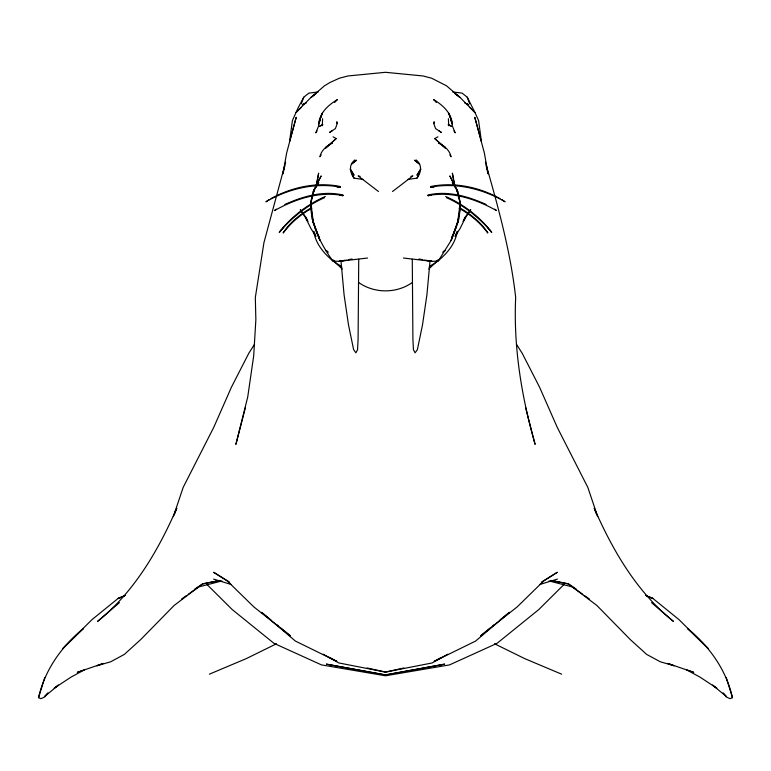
<?xml version="1.0" encoding="UTF-8"?>
<svg xmlns="http://www.w3.org/2000/svg" width="771" height="771" viewBox="0 0 771 771"><rect width="100%" height="100%" fill="white"/><g stroke="black" fill="none" stroke-linecap="round" stroke-linejoin="round"><path stroke-width="1.16" d="M412.273 259.21L412.909 339.442L413.439 349.697L415.106 352.819L417.381 349.658L422.498 324.909L426.922 294.773L429.967 261.456M448.693 125.75L448.394 118.695M322.606 118.695L322.307 125.75M316.206 186.9L318.645 173.176L316.11 186.042L321.16 175.913C315.252 186.457 308.92 198.157 311.494 210.656C312.814 229.401 322.384 245.988 332.802 261.138L339.047 261.33L367.565 258.025M284.846 165.707L282.899 173.909L286.677 152.822L296.209 117.298L289.539 141.719L292.411 120.584L298.126 107.853L303.774 97.175L308.901 93.108L318.307 91.961M433.736 123.524L434.16 121.741L434.083 124.42L435.596 128.603L441.475 132.458L438.545 130.569M245.477 407.445L235.887 444.404L247.703 397.123L253.688 355.932L255.856 319.753L255.326 297.481L263.961 242.547L285.617 162.17M456.249 226.115L451.074 240.533L438.198 261.138L431.953 261.33L403.435 258.025M125.509 595.328L118.002 598.527L91.98 619.643L62.605 648.729L83.519 628.461C61.728 646.059 44.718 670.134 38.55 697.678L40.911 698.699L44.573 697.023L47.975 692.956L44.622 696.541L58.432 685.091L54.172 688.224L70.99 677.131L84.511 669.816L77.264 672.351L103.256 663.417L96.867 665.778L110.648 661.797L124.324 654.425L140.717 639.554L174.169 605.428L202.619 583.888L219.87 580.428M38.55 697.678L44.757 677.555M320.216 119.756L318.539 125.21C319.078 113.347 327.829 105.309 337.457 99.546L334.624 102.466M320.89 117.568L322.239 113.212L319.31 121.606L320.36 119.698M173.33 516.618L183.199 487.33L213.712 427.442L231.483 387.081L248.85 353.185L254.565 344.251M174.294 514.739L176.81 508.118C158.306 550.427 134.125 592.109 97.599 621.359L119.466 602.623M301.384 103.449L303.774 97.175M407.926 179.45L417.063 178.111L418.663 173.986M354.024 162.064L354.988 159.954C348.492 164.387 349.822 172.569 353.937 178.111L363.074 179.45M455.295 235.396L457.376 231.3C454.591 247.395 442.342 258.584 429.351 267.19M451.43 237.699C460.47 221.267 464.797 198.465 452.249 182.602C465.992 199.39 458.552 222.761 451.074 240.533L458.764 218.675L457.521 223.359L460.191 203.12L456.683 189.589L457.858 191.622L449.84 175.913L454.89 186.042L452.355 173.176L454.794 186.9M417.063 178.111C421.178 172.569 422.508 164.387 416.012 159.954L416.976 162.064M455.035 236.533L460.162 228.37L465.549 217.403L463.641 220.361M317.026 130.954L315.821 132.872L318.346 126.627L322.519 124.738M463.024 221.393L470.734 209.722L464.258 218.366M321.189 154.904L319.917 156.792C321.305 150.152 326.837 145.825 332.523 142.828L326.017 146.991M283.179 232.784C290.31 222.164 300.507 213.933 311.58 207.688M283.024 227.946L279.333 232.312L281.656 229.247M283.265 232.938C290.84 222.742 300.738 214.405 311.85 208.286M279.333 232.312C291.64 217.73 306.916 205.375 324.466 197.704M282.918 227.821C294.464 214.386 309.113 203.611 325.333 196.489M301.239 107.333L296.016 112.527L311.05 97.368L316.467 93.204L311.05 97.368M564.102 584.408L538.794 609.553L497.035 643.332L449.493 664.91L385.5 675.782L321.507 664.91L273.965 643.332L232.206 609.553L206.898 584.408M428.83 269.021L438.063 260L435.413 262.14M392.535 191.507L412.861 175.904L410.847 176.376M311.657 96.886L324.504 85.783L329.93 82.507L339.433 78.189L347.943 75.972L385.5 72.301L423.057 75.972L431.567 78.189L446.496 85.783L459.95 97.368L474.984 112.527L478.589 120.584L481.461 141.719L474.791 117.298L484.323 152.822L488.101 173.909L486.154 165.707M336.223 138.558L325.738 148.022L336.223 138.558L333.101 136.833M490.876 627.459L480.69 635.786L517.196 606.883L543.594 581.064L557.346 572.284L541.396 582.134M492.727 625.946L494.577 624.433M500.138 619.884L509.4 612.319L475.611 641.067L434.189 661.364L441.494 657.364M429.235 267.113L432.762 264.27M645.491 595.328L652.998 598.527L679.02 619.643L708.395 648.729L687.481 628.461C709.195 646.088 726.407 670.086 732.45 697.678L730.089 698.699L726.427 697.023L723.025 692.956L726.378 696.541L712.568 685.091L716.828 688.224L700.01 677.131L686.489 669.816L693.736 672.351L667.744 663.417L674.133 665.778L660.352 661.797L646.676 654.425L630.283 639.554L596.831 605.428L568.381 583.888L551.13 580.428M181.513 599.106L186.274 595.732M188.172 594.374L198.639 586.943L221.971 580.939M274.486 210.464L276.307 209.182M442.689 252.233L445.484 250.305L443.431 251.471M269.281 199.554L265.899 201.8C288.161 188.779 314.78 182.361 340.406 187.102M194.803 589.034L202.619 583.888L219.87 580.496M332.455 130.569L329.525 132.458L335.404 128.603L336.917 124.42L336.84 121.741L337.264 123.524M412.437 282.427C396.699 293.664 374.301 293.664 358.563 282.427M447.758 654.213L432.107 662.964L385.5 672.09L338.893 662.964L323.242 654.213M434.777 138.558L445.262 148.022L434.777 138.558L437.899 136.833M274.505 210.599C295.052 199.063 319.088 190.977 342.825 195.564M271.045 198.561C291.91 187.16 316.736 181.667 340.271 186.524M320.061 126.145L322.904 124.738M276.471 643.775L246.306 658.607L209.404 674.162M306.029 102.9L302.136 104.76L305.836 103.218M284.885 204.479C302.868 196.326 323.271 190.427 342.999 195.015M124.112 595.993L118.002 598.527L124.237 596.137M539.806 584.485L557.385 579.108M428.001 195.015C447.729 190.427 468.132 196.326 486.115 204.479M403.879 667.985L385.5 672.09L367.121 667.985M430.729 186.524C454.244 181.715 479.128 187.083 499.955 198.561M428.175 195.747L431.191 195.179L427.992 195.564M344.955 260.28L339.047 261.33L347.037 260.155M348.502 259.644L352.048 259.008M430.893 187.237L434.362 186.669L431.346 187.006M428.175 195.564C451.912 190.977 475.948 199.063 496.495 210.599M430.594 187.102C456.22 182.361 482.839 188.779 505.101 201.8L501.719 199.554M339.654 187.006L336.638 186.669L340.107 187.237M343.008 195.564L339.809 195.179L342.825 195.747M423.963 260.155L431.953 261.33L426.045 260.28M418.952 259.008L422.498 259.644M551.13 580.496L568.381 583.888L576.197 589.034M360.153 176.376L358.139 175.904L378.465 191.507M452.693 91.961L462.099 93.108L467.226 97.175L474.984 112.527L469.761 107.333M549.029 580.939L572.361 586.943L582.828 594.374M213.615 579.108L231.194 584.485M646.763 596.137L652.998 598.527L646.888 595.993M465.164 103.218L468.864 104.76L464.971 102.9M561.596 674.162L524.694 658.607L494.529 643.775M448.481 124.738L452.654 126.627L455.179 132.872L453.974 130.954M446.534 197.704C464.084 205.375 479.36 217.73 491.667 232.312L489.344 229.247M445.667 196.489C461.887 203.611 476.536 214.386 488.082 227.821M448.096 124.738L450.939 126.145M329.506 657.364L336.811 661.364L295.389 641.067L261.581 612.338L270.862 619.884M327.569 251.471L325.516 250.305L328.311 252.233M459.15 208.286C470.262 214.405 480.16 222.742 487.735 232.938M459.42 207.688C470.493 213.933 480.69 222.164 487.821 232.784M229.604 582.134L213.654 572.284L227.406 581.064L253.804 606.883L290.31 635.786L280.124 627.459M444.983 146.991L438.477 142.828C444.163 145.825 449.695 150.152 451.083 156.792L449.811 154.904M494.693 209.182L496.514 210.464M584.726 595.732L589.487 599.106M341.649 267.19C328.658 258.584 316.409 247.395 313.624 231.3L315.705 235.396M459.343 96.886L454.533 93.204L459.95 97.368M335.587 262.14L332.937 260L342.17 269.021M338.238 264.27L341.765 267.113M276.423 624.433L278.273 625.946M651.534 602.623L673.401 621.359C636.875 592.109 612.694 550.427 594.19 508.118L596.706 514.739M436.376 102.466L433.543 99.546C443.171 105.309 451.922 113.347 452.461 125.21L450.784 119.756M487.976 227.946L491.667 232.312M306.742 218.366L300.266 209.722L307.976 221.393M307.359 220.361L305.451 217.403L310.838 228.37L315.965 236.533M516.435 344.251L522.15 353.185L539.517 387.081L557.288 427.442L587.801 487.33L597.67 516.618M319.57 237.699C310.53 221.267 306.203 198.465 318.751 182.602L313.142 191.622L314.317 189.589L310.809 203.12L313.479 223.359L312.236 218.675L319.926 240.533L314.751 226.115M450.64 119.698L451.69 121.606L448.761 113.212L450.11 117.568M352.337 173.986L353.937 178.111M467.226 97.175L469.616 103.449M732.45 697.678L726.243 677.555M485.383 162.17C498.095 206.676 510.508 251.317 515.674 297.481C513.38 347.143 521.562 396.757 535.113 444.404L525.523 407.445M341.033 261.456L344.078 294.773L348.502 324.909L353.619 349.658L355.894 352.819L357.561 349.697L358.091 339.442L358.727 259.21M420.764 169.167L417.034 175.027L420.764 169.167M352.646 163.124L351.431 164.146L356.491 160.223L352.646 163.124M444.549 664.159L385.5 674.914L326.451 664.159L385.5 674.914L444.549 664.159M418.354 163.124L414.509 160.223L419.569 164.146L418.354 163.124M353.966 175.027L350.236 169.167L353.966 175.027"/></g></svg>
